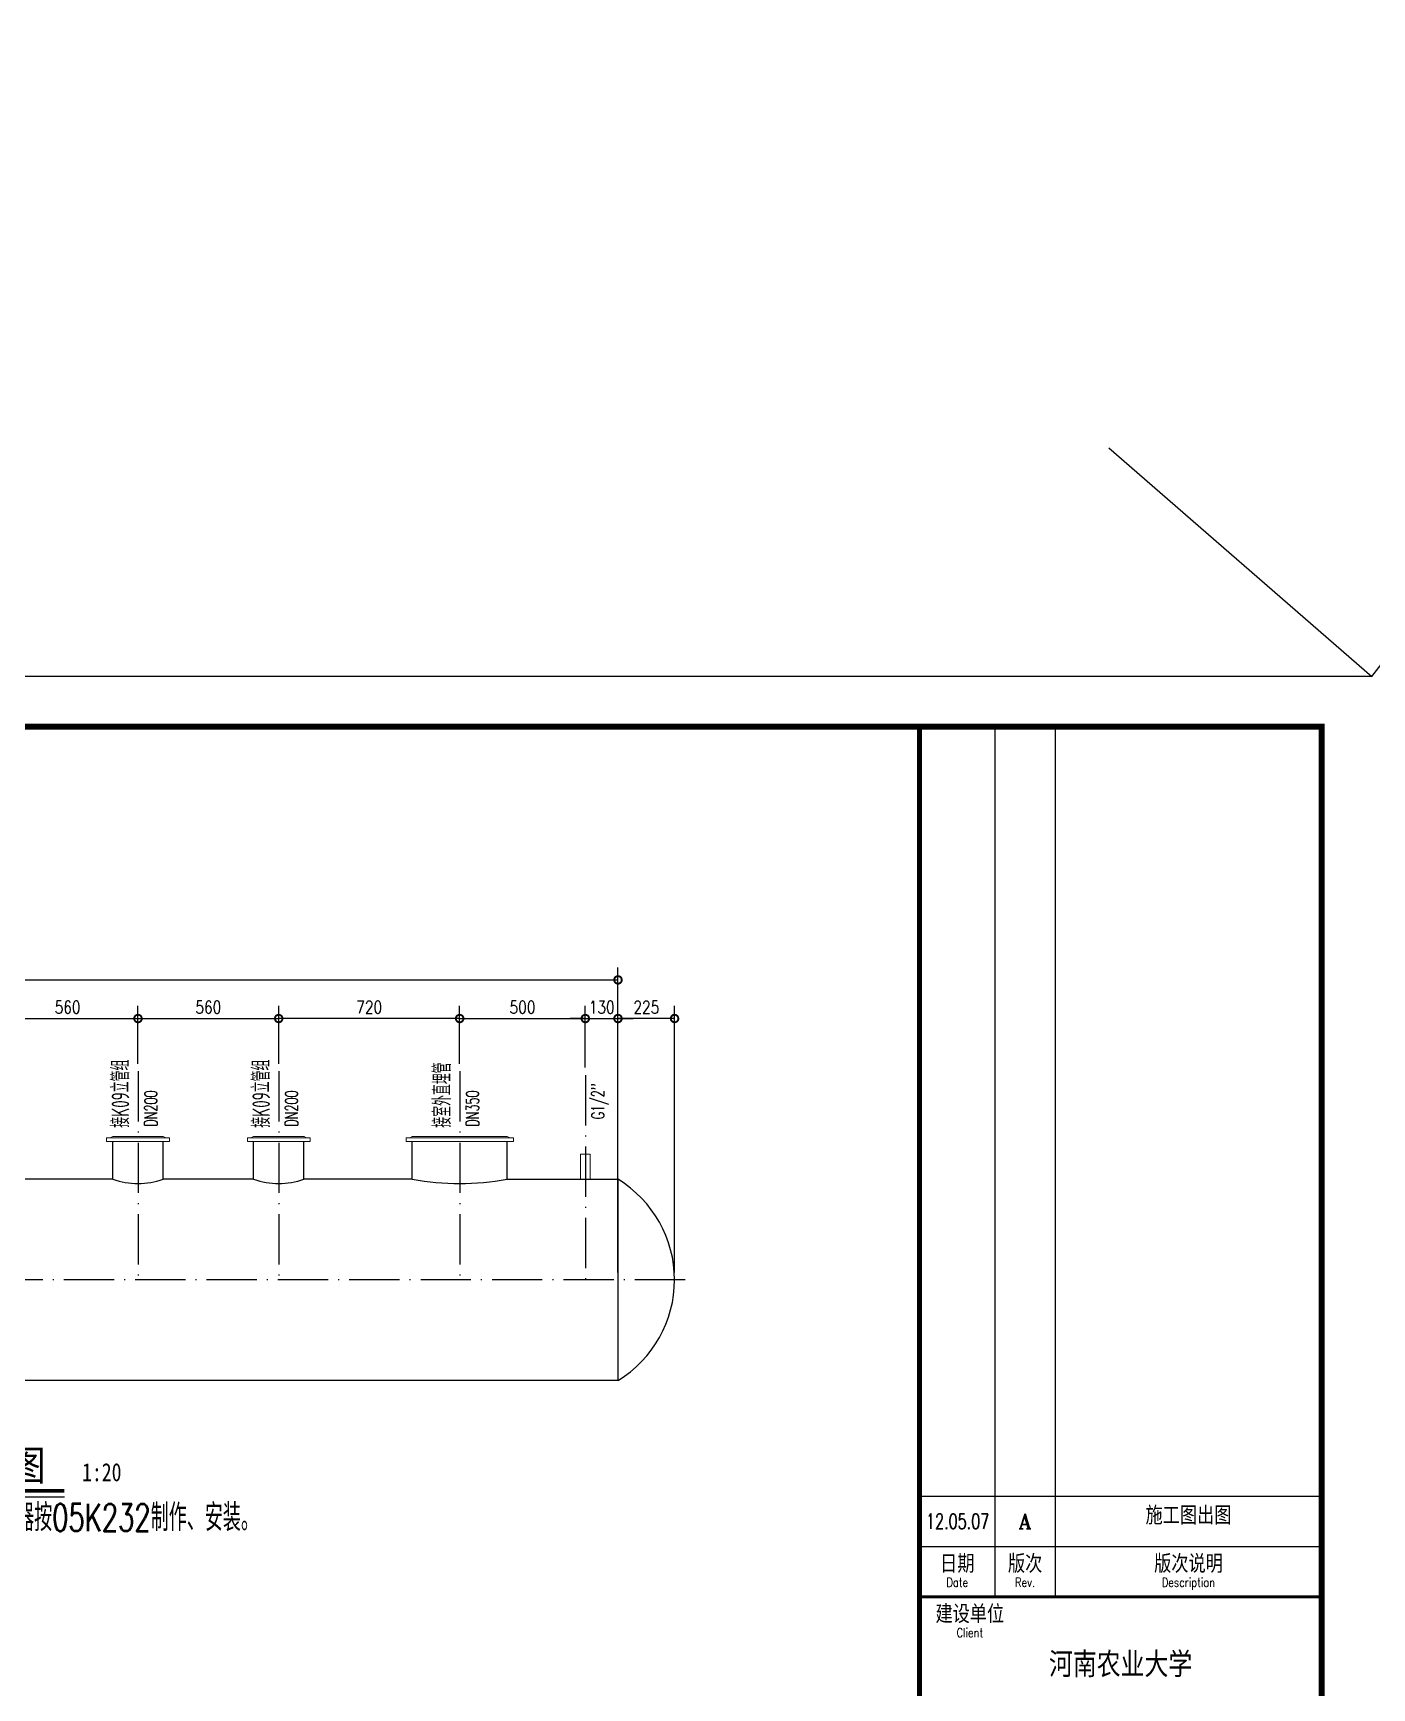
# Model space of a CAD drawing. Extents: x -345393 to -54719, y 203828 to 476815.
# Drawn here: x -274612 to -261293, y 245816 to 262268 of the extents above; entities that cross this region are included whole.
import ezdxf
from ezdxf.enums import TextEntityAlignment as Align

# ---------------------------------------------------------------- set-up
doc = ezdxf.new("R2010")
doc.units = 0
doc.header["$LTSCALE"] = 1000
doc.header["$MEASUREMENT"] = 0
doc.linetypes.add('CHENG_DOTE', pattern=[1.42, 1, -0.2, 0.02, -0.2])
doc.layers.get('0').update_dxf_attribs({"color": 252, "linetype": 'CONTINUOUS'})
doc.layers.get('Defpoints').update_dxf_attribs({"color": 252, "linetype": 'CONTINUOUS'})
for name, color, linetype in [('PUB_TEXT', 252, 'CONTINUOUS'), ('图框', 252, 'CONTINUOUS'), ('暖通-水-标注', 95, 'CONTINUOUS'), ('暖通-水-管道-水管', 6, 'CONTINUOUS'), ('暖通-水-说明', 3, 'CONTINUOUS'), ('暖通-风-标注', 160, 'CONTINUOUS')]:
    doc.layers.add(name, color=color, linetype=linetype)
doc.layers.add('暖通-水-设备', color=3, linetype='CONTINUOUS', lineweight=20)
doc.styles.add('HT', font='simhei.ttf')
doc.styles.add('HZ-ZGBZ', font='romanc.shx', dxfattribs={"width": 0.65, "bigfont": '0hztxt.shx'})
doc.styles.add('M-TEXT2', font='romanc.shx', dxfattribs={"width": 0.8, "bigfont": 'hzf.shx'})
doc.styles.add('NT4', font='tssdeng.shx', dxfattribs={"width": 0.65, "bigfont": 'tssdchn.shx'})
doc.styles.add('SHZ', font='romans.shx', dxfattribs={"width": 0.7, "bigfont": 'tjhztxt.shx'})
doc.styles.add('TKZ1_tjhts.shx', font='tjromant.shx', dxfattribs={"bigfont": 'tjhts.shx'})
doc.styles.add('TKZ2_tjkts.shx', font='tjromant.shx', dxfattribs={"bigfont": 'tjkts.shx'})
doc.dimstyles.new('暖通-水-尺寸标注50', dxfattribs={"dimscale": 0.5, "dimtxt": 250, "dimasz": 300, "dimexe": 250, "dimexo": 150, "dimgap": 100, "dimtad": 1, "dimdec": 4, "dimrnd": 5, "dimdsep": 46, "dimtxsty": 'M-TEXT2', "dimblk1": 'DOTSMALL', "dimblk2": 'DOTSMALL', "dimsah": 1, "dimcen": 0.09, "dimclrd": 256, "dimclre": 256, "dimclrt": 7, "dimadec": 0, "dimazin": 0, "dimtfac": 1, "dimtdec": 4, "dimtix": 1, "dimtmove": 2, "dimatfit": 3, "dimldrblk": 'DOTSMALL', "dimfxl": 0, "dimtolj": 1, "dimtzin": 0, "dimarcsym": 0})

# ---------------------------------------------------------------- blocks, each defined once
blk = doc.blocks.new('TJAD_TK_A1')
for p, q in [((1266.38, 940.45), (1266.38, 767.45)), ((1278.38, 940.45), (1278.38, 767.45)), ((1251.38, 777.45), (1263.38, 777.45)), ((1251.38, 777.45), (1331.38, 777.45)), ((1251.38, 767.45), (1331.38, 767.45))]:
    blk.add_line(p, q)
for points, const_width in [([(1251.38, 940.45), (1251.38, 366.45)], 1), ([(1251.38, 767.45), (1331.38, 767.45)], 0.6)]:
    blk.add_lwpolyline(points, dxfattribs=dict(const_width=const_width))
at = {"layer": '图框'}
for p, q in [((1341.38, 950.45), (500.38, 950.45)), ((1251.38, 787.45), (1331.38, 787.45))]:
    blk.add_line(p, q, dxfattribs=at)
at = {"layer": '图框', "const_width": 1.2}
blk.add_lwpolyline([(1331.38, 940.45), (525.38, 940.45), (525.38, 366.45), (1331.38, 366.45)], close=True, dxfattribs=at)
at = {"style": 'TKZ2_tjkts.shx'}
for s, p in [('日期', (1258.88, 774)), ('版次', (1272.38, 774)), ('版次说明', (1304.88, 774)), ('建设单位', (1261.38, 764))]:
    blk.add_text(s, height=3.6, dxfattribs=at).set_placement(p, align=Align.MIDDLE_CENTER)
at = {"style": 'TKZ2_tjkts.shx', "width": 0.8}
for s, p in [('Date', (1258.88, 770.3)), ('Rev.', (1272.38, 770.3)), ('Description', (1304.88, 770.3)), ('Client', (1261.38, 760.3))]:
    blk.add_text(s, height=1.8, dxfattribs=at).set_placement(p, align=Align.MIDDLE_CENTER)
at = {"layer": '图框', "style": 'TKZ1_tjhts.shx', "width": 0.7}
blk.add_text('12.05.07', height=3, dxfattribs=at).set_placement((1258.96, 782.45), align=Align.MIDDLE_CENTER)
at = {"layer": '图框', "style": 'TKZ1_tjhts.shx'}
for s, height, p in [('A', 3, (1272.38, 782.45)), ('施工图出图', 3.6, (1304.88, 783.61)), ('河南农业大学', 5, (1291.38, 753.95))]:
    blk.add_text(s, height=height, dxfattribs=at).set_placement(p, align=Align.MIDDLE_CENTER)
blk = doc.blocks.new('_DOTSMALL')
at = {"color": 0, "const_width": 0.5}
blk.add_lwpolyline([(-0.0625, 0, 1), (0.0625, 0, 1)], format="xyb", close=True, dxfattribs=at)
blk = doc.blocks.new('*D204')
at = {"layer": 'Defpoints', "color": 0}
for p in [(-269118, 252471), (-270368, 251947), (-269118, 251909)]:
    blk.add_point(p, dxfattribs=at)
at = {"layer": '暖通-水-标注', "linetype": 'Continuous', "lineweight": -2}
for p, q in [((-270368, 252022), (-270368, 252596)), ((-269118, 251984), (-269118, 252596)), ((-270368, 252471), (-269118, 252471))]:
    blk.add_line(p, q, dxfattribs=at)
at = {"layer": '暖通-水-标注', "lineweight": -2, "xscale": 150, "yscale": 150, "zscale": 150, "rotation": 180}
blk.add_blockref('_DOTSMALL', (-270368, 252471), dxfattribs=at)
at = {"layer": '暖通-水-标注', "lineweight": -2, "xscale": 150, "yscale": 150, "zscale": 150}
blk.add_blockref('_DOTSMALL', (-269118, 252471), dxfattribs=at)
at = {"layer": '暖通-水-标注', "color": 7, "insert": (-269743, 252583), "char_height": 125, "attachment_point": 5, "style": 'M-TEXT2'}
blk.add_mtext('\\A1;500', dxfattribs=at)
blk = doc.blocks.new('*D205')
at = {"layer": 'Defpoints', "color": 0}
for p in [(-268793, 252471), (-269118, 251909), (-268793, 250872)]:
    blk.add_point(p, dxfattribs=at)
at = {"layer": '暖通-水-标注', "linetype": 'Continuous', "lineweight": -2}
for p, q in [((-269118, 251984), (-269118, 252596)), ((-268793, 250947), (-268793, 252596)), ((-269118, 252471), (-269268, 252471)), ((-269118, 252471), (-268793, 252471)), ((-268793, 252471), (-268643, 252471))]:
    blk.add_line(p, q, dxfattribs=at)
at = {"layer": '暖通-水-标注', "lineweight": -2, "xscale": 150, "yscale": 150, "zscale": 150}
blk.add_blockref('_DOTSMALL', (-269118, 252471), dxfattribs=at)
at = {"layer": '暖通-水-标注', "lineweight": -2, "xscale": 150, "yscale": 150, "zscale": 150, "rotation": 180}
blk.add_blockref('_DOTSMALL', (-268793, 252471), dxfattribs=at)
at = {"layer": '暖通-水-标注', "color": 7, "insert": (-268955, 252583), "char_height": 125, "attachment_point": 5, "style": 'M-TEXT2'}
blk.add_mtext('\\A1;130', dxfattribs=at)
blk = doc.blocks.new('*D208')
at = {"layer": 'Defpoints', "color": 0}
for p in [(-268793, 252471), (-268793, 249872), (-268230, 249872)]:
    blk.add_point(p, dxfattribs=at)
at = {"layer": '暖通-水-标注', "linetype": 'Continuous', "lineweight": -2}
for p, q in [((-268793, 249947), (-268793, 252596)), ((-268230, 249947), (-268230, 252596)), ((-268230, 252471), (-268793, 252471))]:
    blk.add_line(p, q, dxfattribs=at)
at = {"layer": '暖通-水-标注', "lineweight": -2, "xscale": 150, "yscale": 150, "zscale": 150, "rotation": 180}
blk.add_blockref('_DOTSMALL', (-268793, 252471), dxfattribs=at)
at = {"layer": '暖通-水-标注', "lineweight": -2, "xscale": 150, "yscale": 150, "zscale": 150}
blk.add_blockref('_DOTSMALL', (-268230, 252471), dxfattribs=at)
at = {"layer": '暖通-水-标注', "color": 7, "insert": (-268511, 252583), "char_height": 125, "attachment_point": 5, "style": 'M-TEXT2'}
blk.add_mtext('\\A1;225', dxfattribs=at)
blk = doc.blocks.new('*D209')
at = {"layer": 'Defpoints', "color": 0}
for p in [(-268793, 252855), (-281718, 250872), (-268793, 250872)]:
    blk.add_point(p, dxfattribs=at)
at = {"layer": '暖通-水-标注', "linetype": 'Continuous', "lineweight": -2}
for p, q in [((-281718, 250947), (-281718, 252980)), ((-268793, 250947), (-268793, 252980)), ((-281718, 252855), (-268793, 252855))]:
    blk.add_line(p, q, dxfattribs=at)
at = {"layer": '暖通-水-标注', "lineweight": -2, "xscale": 150, "yscale": 150, "zscale": 150, "rotation": 180}
blk.add_blockref('_DOTSMALL', (-281718, 252855), dxfattribs=at)
at = {"layer": '暖通-水-标注', "lineweight": -2, "xscale": 150, "yscale": 150, "zscale": 150}
blk.add_blockref('_DOTSMALL', (-268793, 252855), dxfattribs=at)
at = {"layer": '暖通-水-标注', "color": 7, "insert": (-275255, 252968), "char_height": 125, "attachment_point": 5, "style": 'M-TEXT2'}
blk.add_mtext('\\A1;5170', dxfattribs=at)
blk = doc.blocks.new('*D217')
at = {"layer": 'Defpoints', "color": 0}
for p in [(-273568, 252471), (-274968, 251947), (-273568, 251947)]:
    blk.add_point(p, dxfattribs=at)
at = {"layer": '暖通-水-标注', "linetype": 'Continuous', "lineweight": -2}
for p, q in [((-274968, 252022), (-274968, 252596)), ((-273568, 252022), (-273568, 252596)), ((-274968, 252471), (-273568, 252471))]:
    blk.add_line(p, q, dxfattribs=at)
at = {"layer": '暖通-水-标注', "lineweight": -2, "xscale": 150, "yscale": 150, "zscale": 150, "rotation": 180}
blk.add_blockref('_DOTSMALL', (-274968, 252471), dxfattribs=at)
at = {"layer": '暖通-水-标注', "lineweight": -2, "xscale": 150, "yscale": 150, "zscale": 150}
blk.add_blockref('_DOTSMALL', (-273568, 252471), dxfattribs=at)
at = {"layer": '暖通-水-标注', "color": 7, "insert": (-274268, 252583), "char_height": 125, "attachment_point": 5, "style": 'M-TEXT2'}
blk.add_mtext('\\A1;560', dxfattribs=at)
blk = doc.blocks.new('*D218')
at = {"layer": 'Defpoints', "color": 0}
for p in [(-272168, 252471), (-273568, 251947), (-272168, 251947)]:
    blk.add_point(p, dxfattribs=at)
at = {"layer": '暖通-水-标注', "linetype": 'Continuous', "lineweight": -2}
for p, q in [((-273568, 252022), (-273568, 252596)), ((-272168, 252022), (-272168, 252596)), ((-273568, 252471), (-272168, 252471))]:
    blk.add_line(p, q, dxfattribs=at)
at = {"layer": '暖通-水-标注', "lineweight": -2, "xscale": 150, "yscale": 150, "zscale": 150, "rotation": 180}
blk.add_blockref('_DOTSMALL', (-273568, 252471), dxfattribs=at)
at = {"layer": '暖通-水-标注', "lineweight": -2, "xscale": 150, "yscale": 150, "zscale": 150}
blk.add_blockref('_DOTSMALL', (-272168, 252471), dxfattribs=at)
at = {"layer": '暖通-水-标注', "color": 7, "insert": (-272868, 252583), "char_height": 125, "attachment_point": 5, "style": 'M-TEXT2'}
blk.add_mtext('\\A1;560', dxfattribs=at)
blk = doc.blocks.new('*D219')
at = {"layer": 'Defpoints', "color": 0}
for p in [(-272168, 252471), (-272168, 251947), (-270368, 251947)]:
    blk.add_point(p, dxfattribs=at)
at = {"layer": '暖通-水-标注', "linetype": 'Continuous', "lineweight": -2}
for p, q in [((-272168, 252022), (-272168, 252596)), ((-270368, 252022), (-270368, 252596)), ((-270368, 252471), (-272168, 252471))]:
    blk.add_line(p, q, dxfattribs=at)
at = {"layer": '暖通-水-标注', "lineweight": -2, "xscale": 150, "yscale": 150, "zscale": 150, "rotation": 180}
blk.add_blockref('_DOTSMALL', (-272168, 252471), dxfattribs=at)
at = {"layer": '暖通-水-标注', "lineweight": -2, "xscale": 150, "yscale": 150, "zscale": 150}
blk.add_blockref('_DOTSMALL', (-270368, 252471), dxfattribs=at)
at = {"layer": '暖通-水-标注', "color": 7, "insert": (-271268, 252583), "char_height": 125, "attachment_point": 5, "style": 'M-TEXT2'}
blk.add_mtext('\\A1;720', dxfattribs=at)

msp = doc.modelspace()

# ---------------------------------------------------------------- linework, layer by layer
at = {"color": 4}
for p, q in [((-273817.68185, 250872.36281), (-273817.68185, 251247.36281)), ((-273317.68185, 250872.36281), (-273317.68185, 251247.36281)), ((-272417.68185, 250872.36281), (-272417.68185, 251247.36281)), ((-271917.68185, 250872.36281), (-271917.68185, 251247.36281)), ((-270838.93185, 250872.36281), (-270838.93185, 251247.36281)), ((-269896.43185, 250872.36281), (-269896.43185, 251247.36281)), ((-273817.68185, 250872.36281), (-274717.68185, 250872.36281)), ((-272417.68185, 250872.36281), (-273317.68185, 250872.36281)), ((-270838.93185, 250872.36281), (-271917.68185, 250872.36281)), ((-269896.43185, 250872.36281), (-268792.68185, 250872.36281)), ((-268792.68185, 248872.36281), (-268792.68185, 250872.36281)), ((-268792.68185, 248872.36281), (-281717.57185, 248872.36281))]:
    msp.add_line(p, q, dxfattribs=at)
for centre, radius, start, end in [((-273567.68185, 251590.79311), 760.68528, 250.813081112, 289.186918888), ((-272167.68185, 251590.79311), 760.68528, 250.813081112, 289.186918888), ((-270367.68185, 253479.05055), 2648.94272, 259.752467493, 280.247532507), ((-269400.32074, 249872.36281), 1170.13889, 301.284492914, 58.715507086)]:
    msp.add_arc(centre, radius, start, end, dxfattribs=at)
at = {"layer": 'PUB_TEXT'}
msp.add_line((-276217.45258, 247714.29243), (-274299.62805, 247714.29243), dxfattribs=at)
at = {"layer": 'PUB_TEXT', "const_width": 36}
msp.add_lwpolyline([(-276217.45258, 247774.29243), (-274299.62805, 247774.29243)], dxfattribs=at)
at = {"layer": '暖通-水-管道-水管', "color": 200, "linetype": 'CHENG_DOTE', "ltscale": 0.5}
for p, q in [((-273567.68185, 251946.55719), (-273567.68185, 249872.36281)), ((-272167.68185, 251946.55719), (-272167.68185, 249872.36281)), ((-270367.68185, 251946.55719), (-270367.68185, 249872.36281)), ((-269117.68185, 251909.05719), (-269117.68185, 249872.36281)), ((-268125.86734, 249872.36281), (-282384.38636, 249872.36281))]:
    msp.add_line(p, q, dxfattribs=at)
at = {"layer": '暖通-水-设备', "color": 10}
for p, q in [((-273818.93185, 251297.36281), (-273843.89954, 251284.86281)), ((-273567.68185, 251297.36281), (-273818.93185, 251297.36281)), ((-273567.68185, 251297.36281), (-273316.43185, 251297.36281)), ((-273316.43185, 251297.36281), (-273291.46416, 251284.86281)), ((-272418.93185, 251297.36281), (-272443.89954, 251284.86281)), ((-272167.68185, 251297.36281), (-272418.93185, 251297.36281)), ((-272167.68185, 251297.36281), (-271916.43185, 251297.36281)), ((-271916.43185, 251297.36281), (-271891.46416, 251284.86281)), ((-270840.18185, 251297.36281), (-270865.14954, 251284.86281)), ((-270367.68185, 251297.36281), (-270840.18185, 251297.36281)), ((-270367.68185, 251297.36281), (-269895.18185, 251297.36281)), ((-269895.18185, 251297.36281), (-269870.21416, 251284.86281))]:
    msp.add_line(p, q, dxfattribs=at)
at = {"layer": '暖通-水-设备', "color": 4}
for p, q in [((-269165.18185, 250872.36281), (-269165.18185, 251122.36281)), ((-269070.18185, 251122.36281), (-269165.18185, 251122.36281)), ((-269070.18185, 250872.36281), (-269070.18185, 251122.36281))]:
    msp.add_line(p, q, dxfattribs=at)
for points in [[(-273567.68185, 251284.86281), (-273880.18185, 251284.86281), (-273880.18185, 251247.36281), (-273567.68185, 251247.36281)], [(-273567.68185, 251284.86281), (-273255.18185, 251284.86281), (-273255.18185, 251247.36281), (-273567.68185, 251247.36281)], [(-272167.68185, 251284.86281), (-272480.18185, 251284.86281), (-272480.18185, 251247.36281), (-272167.68185, 251247.36281)], [(-272167.68185, 251284.86281), (-271855.18185, 251284.86281), (-271855.18185, 251247.36281), (-272167.68185, 251247.36281)], [(-270367.68185, 251284.86281), (-270901.43185, 251284.86281), (-270901.43185, 251247.36281), (-270367.68185, 251247.36281)], [(-270367.68185, 251284.86281), (-269833.93185, 251284.86281), (-269833.93185, 251247.36281), (-270367.68185, 251247.36281)]]:
    msp.add_lwpolyline(points, dxfattribs=at)
at = {"layer": '暖通-风-标注'}
msp.add_lwpolyline([(-263910.71835, 258144.47936), (-261292.68185, 255872.36281), (-256309.18111, 262268.33216)], dxfattribs=at)

# ---------------------------------------------------------------- block references
at = {"layer": '图框', "xscale": 50, "yscale": 50, "zscale": 50}
msp.add_blockref('TJAD_TK_A1', (-328361.63982, 208349.90246), dxfattribs=at)

# ---------------------------------------------------------------- texts
at = {"layer": 'PUB_TEXT', "style": 'HT', "width": 0.8}
for s, height, p in [('分水器详图', 300, (-276127.04356, 247879.10433)), ('1:20', 180, (-274124.12835, 247870.77464))]:
    msp.add_text(s, height=height, dxfattribs=at).set_placement(p)
at = {"layer": '暖通-水-说明', "linetype": 'Continuous', "width": 0.65}
for s, height, style, p in [('接K09立管组', 175, 'NT4', (-273655.20628, 251385.93158)), ('接K09立管组', 175, 'NT4', (-272255.20628, 251385.93158)), ('接室外直埋管', 175, 'NT4', (-270455.20628, 251385.93158)), ('DN200', 125, 'HZ-ZGBZ', (-273377.27551, 251397.75378)), ('DN200', 125, 'HZ-ZGBZ', (-271977.27551, 251397.75378)), ('DN350', 125, 'HZ-ZGBZ', (-270177.27551, 251397.75378))]:
    msp.add_text(s, height=height, rotation=90, dxfattribs=dict(at, style=style)).set_placement(p)
at = {"layer": '暖通-水-说明', "linetype": 'Continuous', "style": 'HZ-ZGBZ', "width": 0.65}
msp.add_text("G1/2''", height=125, rotation=90, dxfattribs=at).set_placement((-268983.96803, 251649.01874), align=Align.MIDDLE)
at = {"layer": '暖通-水-说明', "color": 3, "style": 'SHZ', "width": 0.7}
msp.add_text('注：分水器, 集水器按05K232制作、安装。', height=270, dxfattribs=at).set_placement((-276248.28111, 247375.49098))

# ---------------------------------------------------------------- dimensions: what is measured, and where the dimension line sits
at = {"layer": '暖通-水-标注', "color": 251}
for base, p1, p2, picture, middle in [((-268792.68185, 252855.21694), (-281717.68185, 250872.36281), (-268792.68185, 250872.36281), '*D209', (-275255.18185, 252967.71694)), ((-273567.68185, 252470.97915), (-274967.68185, 251946.55719), (-273567.68185, 251946.55719), '*D217', (-274267.68185, 252583.47915)), ((-272167.68185, 252470.97915), (-273567.68185, 251946.55719), (-272167.68185, 251946.55719), '*D218', (-272867.68185, 252583.47915)), ((-269117.68185, 252470.97915), (-270367.68185, 251946.55719), (-269117.68185, 251909.05719), '*D204', (-269742.68185, 252583.47915)), ((-268792.68185, 252470.97915), (-269117.68185, 251909.05719), (-268792.68185, 250872.36281), '*D205', (-268955.18185, 252583.47915)), ((-268792.68185, 252470.97915), (-268230.18185, 249872.36281), (-268792.68185, 249872.36281), '*D208', (-268511.43185, 252583.47915))]:
    dim = msp.add_linear_dim(base=base, p1=p1, p2=p2, dimstyle='暖通-水-尺寸标注50', override={"dimlfac": 0.4}, dxfattribs=at)
    dim.commit()
    dim.dimension.update_dxf_attribs({"geometry": picture, "text_midpoint": middle})
dim = msp.add_linear_dim(base=(-272167.68185, 252470.97915), p1=(-270367.68185, 251946.55719), p2=(-272167.68185, 251946.55719), angle=180, dimstyle='暖通-水-尺寸标注50', override={"dimlfac": 0.4}, dxfattribs=at)
dim.commit()
dim.dimension.update_dxf_attribs({"geometry": '*D219', "text_midpoint": (-271267.68185, 252583.47915)})

doc.saveas('drawing.dxf')
